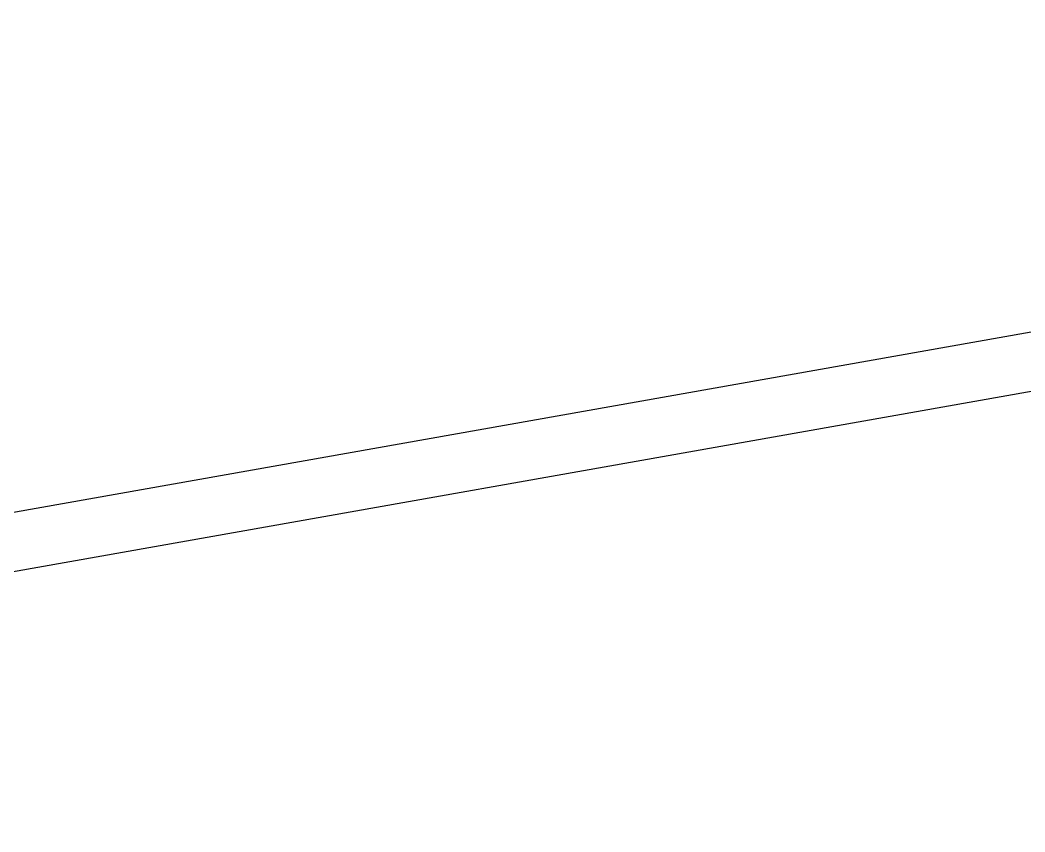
# Model space of a CAD drawing. Header units: millimetres. Extents: x -65527 to 8894748, y -37603 to 223697.
# Drawn here: x -31385.93 to -31362.73, y 101049.57 to 101068.31 of the extents above; entities that cross this region are included whole.
import ezdxf

# ---------------------------------------------------------------- set-up
doc = ezdxf.new("R2010")
doc.units = ezdxf.units.MM
doc.header["$LTSCALE"] = 10
doc.layers.add('Архитектура', color=251, linetype='Continuous')

msp = doc.modelspace()

# ---------------------------------------------------------------- linework, layer by layer
at = {"layer": 'Архитектура', "lineweight": 25, "transparency": 33554684}
for points in [[(-31412.89, 101050.827), (-31352.765, 101061.484), (-31351.601, 101063.3), (-31353.963, 101076.625)], [(-31412.89, 101050.827), (-31352.765, 101061.484), (-31351.601, 101063.3), (-31353.963, 101076.625)], [(-31412.89, 101050.827), (-31352.765, 101061.484), (-31351.601, 101063.3), (-31353.963, 101076.625)], [(-31412.89, 101050.827), (-31352.765, 101061.484), (-31351.601, 101063.3), (-31353.963, 101076.625)], [(-31412.89, 101050.827), (-31352.765, 101061.484), (-31351.601, 101063.3), (-31353.963, 101076.625)], [(-31412.89, 101050.827), (-31352.765, 101061.484), (-31351.601, 101063.3), (-31353.963, 101076.625)], [(-31412.89, 101050.827), (-31352.765, 101061.484), (-31351.601, 101063.3), (-31353.963, 101076.625)], [(-31412.89, 101050.827), (-31352.765, 101061.484), (-31351.601, 101063.3), (-31353.963, 101076.625)], [(-31412.89, 101050.827), (-31352.765, 101061.484), (-31351.601, 101063.3), (-31353.963, 101076.625)], [(-31412.89, 101050.827), (-31352.765, 101061.484), (-31351.601, 101063.3), (-31353.963, 101076.625)], [(-31412.89, 101050.827), (-31352.765, 101061.484), (-31351.601, 101063.3), (-31353.963, 101076.625)], [(-31412.89, 101050.827), (-31352.765, 101061.484), (-31351.601, 101063.3), (-31353.963, 101076.625)], [(-31412.89, 101050.827), (-31352.765, 101061.484), (-31351.601, 101063.3), (-31353.963, 101076.625)], [(-31412.89, 101050.827), (-31352.765, 101061.484), (-31351.601, 101063.3), (-31353.963, 101076.625)], [(-31412.89, 101050.827), (-31352.765, 101061.484), (-31351.601, 101063.3), (-31353.963, 101076.625)], [(-31412.89, 101050.827), (-31352.765, 101061.484), (-31351.601, 101063.3), (-31353.963, 101076.625)], [(-31412.89, 101050.827), (-31352.765, 101061.484), (-31351.601, 101063.3), (-31353.963, 101076.625)], [(-31412.89, 101050.827), (-31352.765, 101061.484), (-31351.601, 101063.3), (-31353.963, 101076.625)], [(-31412.89, 101050.827), (-31352.765, 101061.484), (-31351.601, 101063.3), (-31353.963, 101076.625)], [(-31412.89, 101050.827), (-31352.765, 101061.484), (-31351.601, 101063.3), (-31353.963, 101076.625)], [(-31412.89, 101050.827), (-31352.765, 101061.484), (-31351.601, 101063.3), (-31353.963, 101076.625)], [(-31412.89, 101050.827), (-31352.765, 101061.484), (-31351.601, 101063.3), (-31353.963, 101076.625)], [(-31412.89, 101050.827), (-31352.765, 101061.484), (-31351.601, 101063.3), (-31353.963, 101076.625)], [(-31412.89, 101050.827), (-31352.765, 101061.484), (-31351.601, 101063.3), (-31353.963, 101076.625)], [(-31412.89, 101050.827), (-31352.765, 101061.484), (-31351.601, 101063.3), (-31353.963, 101076.625)], [(-31412.89, 101050.827), (-31352.765, 101061.484), (-31351.601, 101063.3), (-31353.963, 101076.625)], [(-31412.89, 101050.827), (-31352.765, 101061.484), (-31351.601, 101063.3), (-31353.963, 101076.625)], [(-31412.89, 101050.827), (-31352.765, 101061.484), (-31351.601, 101063.3), (-31353.963, 101076.625)], [(-31412.89, 101050.827), (-31352.765, 101061.484), (-31351.601, 101063.3), (-31353.963, 101076.625)], [(-31412.89, 101050.827), (-31352.765, 101061.484), (-31351.601, 101063.3), (-31353.963, 101076.625)], [(-31412.89, 101050.827), (-31352.765, 101061.484), (-31351.601, 101063.3), (-31353.963, 101076.625)], [(-31412.89, 101050.827), (-31352.765, 101061.484), (-31351.601, 101063.3), (-31353.963, 101076.625)], [(-31412.89, 101050.827), (-31352.765, 101061.484), (-31351.601, 101063.3), (-31353.963, 101076.625)], [(-31412.89, 101050.827), (-31352.765, 101061.484), (-31351.601, 101063.3), (-31353.963, 101076.625)], [(-31412.89, 101050.827), (-31352.765, 101061.484), (-31351.601, 101063.3), (-31353.963, 101076.625)], [(-31412.89, 101050.827), (-31352.765, 101061.484), (-31351.601, 101063.3), (-31353.963, 101076.625)], [(-31412.89, 101050.827), (-31352.765, 101061.484), (-31351.601, 101063.3), (-31353.963, 101076.625)], [(-31412.89, 101050.827), (-31352.765, 101061.484), (-31351.601, 101063.3), (-31353.963, 101076.625)], [(-31412.89, 101050.827), (-31352.765, 101061.484), (-31351.601, 101063.3), (-31353.963, 101076.625)], [(-31412.89, 101050.827), (-31352.765, 101061.484), (-31351.601, 101063.3), (-31353.963, 101076.625)], [(-31412.89, 101050.827), (-31352.765, 101061.484), (-31351.601, 101063.3), (-31353.963, 101076.625)], [(-31412.89, 101050.827), (-31352.765, 101061.484), (-31351.601, 101063.3), (-31353.963, 101076.625)], [(-31412.89, 101050.827), (-31352.765, 101061.484), (-31351.601, 101063.3), (-31353.963, 101076.625)], [(-31412.89, 101050.827), (-31352.765, 101061.484), (-31351.601, 101063.3), (-31353.963, 101076.625)], [(-31412.89, 101050.827), (-31352.765, 101061.484), (-31351.601, 101063.3), (-31353.963, 101076.625)], [(-31412.89, 101050.827), (-31352.765, 101061.484), (-31351.601, 101063.3), (-31353.963, 101076.625)], [(-31412.89, 101050.827), (-31352.765, 101061.484), (-31351.601, 101063.3), (-31353.963, 101076.625)], [(-31412.89, 101050.827), (-31352.765, 101061.484), (-31351.601, 101063.3), (-31353.963, 101076.625)], [(-31412.89, 101050.827), (-31352.765, 101061.484), (-31351.601, 101063.3), (-31353.963, 101076.625)], [(-31412.89, 101050.827), (-31352.765, 101061.484), (-31351.601, 101063.3), (-31353.963, 101076.625)], [(-31412.89, 101050.827), (-31352.765, 101061.484), (-31351.601, 101063.3), (-31353.963, 101076.625)], [(-31412.89, 101050.827), (-31352.765, 101061.484), (-31351.601, 101063.3), (-31353.963, 101076.625)], [(-31412.89, 101050.827), (-31352.765, 101061.484), (-31351.601, 101063.3), (-31353.963, 101076.625)], [(-31412.89, 101050.827), (-31352.765, 101061.484), (-31351.601, 101063.3), (-31353.963, 101076.625)], [(-31412.89, 101050.827), (-31352.765, 101061.484), (-31351.601, 101063.3), (-31353.963, 101076.625)], [(-31412.89, 101050.827), (-31352.765, 101061.484), (-31351.601, 101063.3), (-31353.963, 101076.625)], [(-31412.89, 101050.827), (-31352.765, 101061.484), (-31351.601, 101063.3), (-31353.963, 101076.625)], [(-31412.89, 101050.827), (-31352.765, 101061.484), (-31351.601, 101063.3), (-31353.963, 101076.625)], [(-31412.89, 101050.827), (-31352.765, 101061.484), (-31351.601, 101063.3), (-31353.963, 101076.625)], [(-31412.89, 101050.827), (-31352.765, 101061.484), (-31351.601, 101063.3), (-31353.963, 101076.625)], [(-31412.89, 101050.827), (-31352.765, 101061.484), (-31351.601, 101063.3), (-31353.963, 101076.625)], [(-31412.89, 101050.827), (-31352.765, 101061.484), (-31351.601, 101063.3), (-31353.963, 101076.625)], [(-31412.89, 101050.827), (-31352.765, 101061.484), (-31351.601, 101063.3), (-31353.963, 101076.625)], [(-31412.89, 101050.827), (-31352.765, 101061.484), (-31351.601, 101063.3), (-31353.963, 101076.625)], [(-31412.89, 101050.827), (-31352.765, 101061.484), (-31351.601, 101063.3), (-31353.963, 101076.625)], [(-31412.89, 101050.827), (-31352.765, 101061.484), (-31351.601, 101063.3), (-31353.963, 101076.625)], [(-31412.89, 101050.827), (-31352.765, 101061.484), (-31351.601, 101063.3), (-31353.963, 101076.625)], [(-31412.89, 101050.827), (-31352.765, 101061.484), (-31351.601, 101063.3), (-31353.963, 101076.625)], [(-31412.89, 101050.827), (-31352.765, 101061.484), (-31351.601, 101063.3), (-31353.963, 101076.625)], [(-31412.89, 101050.827), (-31352.765, 101061.484), (-31351.601, 101063.3), (-31353.963, 101076.625)], [(-31412.89, 101050.827), (-31352.765, 101061.484), (-31351.601, 101063.3), (-31353.963, 101076.625)], [(-31412.89, 101050.827), (-31352.765, 101061.484), (-31351.601, 101063.3), (-31353.963, 101076.625)], [(-31412.89, 101050.827), (-31352.765, 101061.484), (-31351.601, 101063.3), (-31353.963, 101076.625)], [(-31412.89, 101050.827), (-31352.765, 101061.484), (-31351.601, 101063.3), (-31353.963, 101076.625)], [(-31412.89, 101050.827), (-31352.765, 101061.484), (-31351.601, 101063.3), (-31353.963, 101076.625)], [(-31412.89, 101050.827), (-31352.765, 101061.484), (-31351.601, 101063.3), (-31353.963, 101076.625)], [(-31412.89, 101050.827), (-31352.765, 101061.484), (-31351.601, 101063.3), (-31353.963, 101076.625)], [(-31412.89, 101050.827), (-31352.765, 101061.484), (-31351.601, 101063.3), (-31353.963, 101076.625)], [(-31412.89, 101050.827), (-31352.765, 101061.484), (-31351.601, 101063.3), (-31353.963, 101076.625)], [(-31412.89, 101050.827), (-31352.765, 101061.484), (-31351.601, 101063.3), (-31353.963, 101076.625)], [(-31412.89, 101050.827), (-31352.765, 101061.484), (-31351.601, 101063.3), (-31353.963, 101076.625)], [(-31412.89, 101050.827), (-31352.765, 101061.484), (-31351.601, 101063.3), (-31353.963, 101076.625)], [(-31412.89, 101050.827), (-31352.765, 101061.484), (-31351.601, 101063.3), (-31353.963, 101076.625)], [(-31412.89, 101050.827), (-31352.765, 101061.484), (-31351.601, 101063.3), (-31353.963, 101076.625)], [(-31412.89, 101050.827), (-31352.765, 101061.484), (-31351.601, 101063.3), (-31353.963, 101076.625)], [(-31412.89, 101050.827), (-31352.765, 101061.484), (-31351.601, 101063.3), (-31353.963, 101076.625)], [(-31412.89, 101050.827), (-31352.765, 101061.484), (-31351.601, 101063.3), (-31353.963, 101076.625)], [(-31412.89, 101050.827), (-31352.765, 101061.484), (-31351.601, 101063.3), (-31353.963, 101076.625)], [(-31412.89, 101050.827), (-31352.765, 101061.484), (-31351.601, 101063.3), (-31353.963, 101076.625)], [(-31412.89, 101050.827), (-31352.765, 101061.484), (-31351.601, 101063.3), (-31353.963, 101076.625)], [(-31412.89, 101050.827), (-31352.765, 101061.484), (-31351.601, 101063.3), (-31353.963, 101076.625)], [(-31412.89, 101050.827), (-31352.765, 101061.484), (-31351.601, 101063.3), (-31353.963, 101076.625)], [(-31412.89, 101050.827), (-31352.765, 101061.484), (-31351.601, 101063.3), (-31353.963, 101076.625)], [(-31412.89, 101050.827), (-31352.765, 101061.484), (-31351.601, 101063.3), (-31353.963, 101076.625)], [(-31412.89, 101050.827), (-31352.765, 101061.484), (-31351.601, 101063.3), (-31353.963, 101076.625)], [(-31412.89, 101050.827), (-31352.765, 101061.484), (-31351.601, 101063.3), (-31353.963, 101076.625)], [(-31412.89, 101050.827), (-31352.765, 101061.484), (-31351.601, 101063.3), (-31353.963, 101076.625)], [(-31412.89, 101050.827), (-31352.765, 101061.484), (-31351.601, 101063.3), (-31353.963, 101076.625)], [(-31412.89, 101050.827), (-31352.765, 101061.484), (-31351.601, 101063.3), (-31353.963, 101076.625)], [(-31412.89, 101050.827), (-31352.765, 101061.484), (-31351.601, 101063.3), (-31353.963, 101076.625)], [(-31412.89, 101050.827), (-31352.765, 101061.484), (-31351.601, 101063.3), (-31353.963, 101076.625)], [(-31412.89, 101050.827), (-31352.765, 101061.484), (-31351.601, 101063.3), (-31353.963, 101076.625)], [(-31412.89, 101050.827), (-31352.765, 101061.484), (-31351.601, 101063.3), (-31353.963, 101076.625)], [(-31412.89, 101050.827), (-31352.765, 101061.484), (-31351.601, 101063.3), (-31353.963, 101076.625)], [(-31412.89, 101050.827), (-31352.765, 101061.484), (-31351.601, 101063.3), (-31353.963, 101076.625)], [(-31412.89, 101050.827), (-31352.765, 101061.484), (-31351.601, 101063.3), (-31353.963, 101076.625)], [(-31412.89, 101050.827), (-31352.765, 101061.484), (-31351.601, 101063.3), (-31353.963, 101076.625)], [(-31412.89, 101050.827), (-31352.765, 101061.484), (-31351.601, 101063.3), (-31353.963, 101076.625)], [(-31412.89, 101050.827), (-31352.765, 101061.484), (-31351.601, 101063.3), (-31353.963, 101076.625)], [(-31412.89, 101050.827), (-31352.765, 101061.484), (-31351.601, 101063.3), (-31353.963, 101076.625)], [(-31412.89, 101050.827), (-31352.765, 101061.484), (-31351.601, 101063.3), (-31353.963, 101076.625)], [(-31412.89, 101050.827), (-31352.765, 101061.484), (-31351.601, 101063.3), (-31353.963, 101076.625)], [(-31412.89, 101050.827), (-31352.765, 101061.484), (-31351.601, 101063.3), (-31353.963, 101076.625)], [(-31412.89, 101050.827), (-31352.765, 101061.484), (-31351.601, 101063.3), (-31353.963, 101076.625)], [(-31412.89, 101050.827), (-31352.765, 101061.484), (-31351.601, 101063.3), (-31353.963, 101076.625)], [(-31412.89, 101050.827), (-31352.765, 101061.484), (-31351.601, 101063.3), (-31353.963, 101076.625)], [(-31412.89, 101050.827), (-31352.765, 101061.484), (-31351.601, 101063.3), (-31353.963, 101076.625)], [(-31412.89, 101050.827), (-31352.765, 101061.484), (-31351.601, 101063.3), (-31353.963, 101076.625)], [(-31412.89, 101050.827), (-31352.765, 101061.484), (-31351.601, 101063.3), (-31353.963, 101076.625)], [(-31412.89, 101050.827), (-31352.765, 101061.484), (-31351.601, 101063.3), (-31353.963, 101076.625)], [(-31412.89, 101050.827), (-31352.765, 101061.484), (-31351.601, 101063.3), (-31353.963, 101076.625)], [(-31412.89, 101050.827), (-31352.765, 101061.484), (-31351.601, 101063.3), (-31353.963, 101076.625)], [(-31412.89, 101050.827), (-31352.765, 101061.484), (-31351.601, 101063.3), (-31353.963, 101076.625)], [(-31412.89, 101050.827), (-31352.765, 101061.484), (-31351.601, 101063.3), (-31353.963, 101076.625)], [(-31412.89, 101050.827), (-31352.765, 101061.484), (-31351.601, 101063.3), (-31353.963, 101076.625)], [(-31412.89, 101050.827), (-31352.765, 101061.484), (-31351.601, 101063.3), (-31353.963, 101076.625)], [(-31412.89, 101050.827), (-31352.765, 101061.484), (-31351.601, 101063.3), (-31353.963, 101076.625)], [(-31412.89, 101050.827), (-31352.765, 101061.484), (-31351.601, 101063.3), (-31353.963, 101076.625)], [(-31412.89, 101050.827), (-31352.765, 101061.484), (-31351.601, 101063.3), (-31353.963, 101076.625)], [(-31412.89, 101050.827), (-31352.765, 101061.484), (-31351.601, 101063.3), (-31353.963, 101076.625)], [(-31412.89, 101050.827), (-31352.765, 101061.484), (-31351.601, 101063.3), (-31353.963, 101076.625)], [(-31412.89, 101050.827), (-31352.765, 101061.484), (-31351.601, 101063.3), (-31353.963, 101076.625)], [(-31412.89, 101050.827), (-31352.765, 101061.484), (-31351.601, 101063.3), (-31353.963, 101076.625)], [(-31412.89, 101050.827), (-31352.765, 101061.484), (-31351.601, 101063.3), (-31353.963, 101076.625)], [(-31412.89, 101050.827), (-31352.765, 101061.484), (-31351.601, 101063.3), (-31353.963, 101076.625)], [(-31412.89, 101050.827), (-31352.765, 101061.484), (-31351.601, 101063.3), (-31353.963, 101076.625)], [(-31412.89, 101050.827), (-31352.765, 101061.484), (-31351.601, 101063.3), (-31353.963, 101076.625)], [(-31412.89, 101050.827), (-31352.765, 101061.484), (-31351.601, 101063.3), (-31353.963, 101076.625)], [(-31412.89, 101050.827), (-31352.765, 101061.484), (-31351.601, 101063.3), (-31353.963, 101076.625)], [(-31412.89, 101050.827), (-31352.765, 101061.484), (-31351.601, 101063.3), (-31353.963, 101076.625)], [(-31412.89, 101050.827), (-31352.765, 101061.484), (-31351.601, 101063.3), (-31353.963, 101076.625)], [(-31412.89, 101050.827), (-31352.765, 101061.484), (-31351.601, 101063.3), (-31353.963, 101076.625)], [(-31412.89, 101050.827), (-31352.765, 101061.484), (-31351.601, 101063.3), (-31353.963, 101076.625)], [(-31412.89, 101050.827), (-31352.765, 101061.484), (-31351.601, 101063.3), (-31353.963, 101076.625)], [(-31412.89, 101050.827), (-31352.765, 101061.484), (-31351.601, 101063.3), (-31353.963, 101076.625)], [(-31354.291, 101071.49), (-31353.334, 101066.088), (-31353.651, 101065.784), (-31356.052, 101065.359), (-31356.229, 101064.956), (-31356.101, 101064.236), (-31355.818, 101064.038), (-31353.417, 101064.464), (-31352.993, 101064.167), (-31352.802, 101063.087), (-31353.12, 101062.783), (-31413.004, 101052.169)], [(-31354.291, 101071.49), (-31353.334, 101066.088), (-31353.651, 101065.784), (-31356.052, 101065.359), (-31356.229, 101064.956), (-31356.101, 101064.236), (-31355.818, 101064.038), (-31353.417, 101064.464), (-31352.993, 101064.167), (-31352.802, 101063.087), (-31353.12, 101062.783), (-31413.004, 101052.169)], [(-31354.291, 101071.49), (-31353.334, 101066.088), (-31353.651, 101065.784), (-31356.052, 101065.359), (-31356.229, 101064.956), (-31356.101, 101064.236), (-31355.818, 101064.038), (-31353.417, 101064.464), (-31352.993, 101064.167), (-31352.802, 101063.087), (-31353.12, 101062.783), (-31413.004, 101052.169)], [(-31354.291, 101071.49), (-31353.334, 101066.088), (-31353.651, 101065.784), (-31356.052, 101065.359), (-31356.229, 101064.956), (-31356.101, 101064.236), (-31355.818, 101064.038), (-31353.417, 101064.464), (-31352.993, 101064.167), (-31352.802, 101063.087), (-31353.12, 101062.783), (-31413.004, 101052.169)], [(-31354.291, 101071.49), (-31353.334, 101066.088), (-31353.651, 101065.784), (-31356.052, 101065.359), (-31356.229, 101064.956), (-31356.101, 101064.236), (-31355.818, 101064.038), (-31353.417, 101064.464), (-31352.993, 101064.167), (-31352.802, 101063.087), (-31353.12, 101062.783), (-31413.004, 101052.169)], [(-31354.291, 101071.49), (-31353.334, 101066.088), (-31353.651, 101065.784), (-31356.052, 101065.359), (-31356.229, 101064.956), (-31356.101, 101064.236), (-31355.818, 101064.038), (-31353.417, 101064.464), (-31352.993, 101064.167), (-31352.802, 101063.087), (-31353.12, 101062.783), (-31413.004, 101052.169)], [(-31354.291, 101071.49), (-31353.334, 101066.088), (-31353.651, 101065.784), (-31356.052, 101065.359), (-31356.229, 101064.956), (-31356.101, 101064.236), (-31355.818, 101064.038), (-31353.417, 101064.464), (-31352.993, 101064.167), (-31352.802, 101063.087), (-31353.12, 101062.783), (-31413.004, 101052.169)], [(-31354.291, 101071.49), (-31353.334, 101066.088), (-31353.651, 101065.784), (-31356.052, 101065.359), (-31356.229, 101064.956), (-31356.101, 101064.236), (-31355.818, 101064.038), (-31353.417, 101064.464), (-31352.993, 101064.167), (-31352.802, 101063.087), (-31353.12, 101062.783), (-31413.004, 101052.169)], [(-31354.291, 101071.49), (-31353.334, 101066.088), (-31353.651, 101065.784), (-31356.052, 101065.359), (-31356.229, 101064.956), (-31356.101, 101064.236), (-31355.818, 101064.038), (-31353.417, 101064.464), (-31352.993, 101064.167), (-31352.802, 101063.087), (-31353.12, 101062.783), (-31413.004, 101052.169)], [(-31354.291, 101071.49), (-31353.334, 101066.088), (-31353.651, 101065.784), (-31356.052, 101065.359), (-31356.229, 101064.956), (-31356.101, 101064.236), (-31355.818, 101064.038), (-31353.417, 101064.464), (-31352.993, 101064.167), (-31352.802, 101063.087), (-31353.12, 101062.783), (-31413.004, 101052.169)], [(-31354.291, 101071.49), (-31353.334, 101066.088), (-31353.651, 101065.784), (-31356.052, 101065.359), (-31356.229, 101064.956), (-31356.101, 101064.236), (-31355.818, 101064.038), (-31353.417, 101064.464), (-31352.993, 101064.167), (-31352.802, 101063.087), (-31353.12, 101062.783), (-31413.004, 101052.169)], [(-31354.291, 101071.49), (-31353.334, 101066.088), (-31353.651, 101065.784), (-31356.052, 101065.359), (-31356.229, 101064.956), (-31356.101, 101064.236), (-31355.818, 101064.038), (-31353.417, 101064.464), (-31352.993, 101064.167), (-31352.802, 101063.087), (-31353.12, 101062.783), (-31413.004, 101052.169)], [(-31354.291, 101071.49), (-31353.334, 101066.088), (-31353.651, 101065.784), (-31356.052, 101065.359), (-31356.229, 101064.956), (-31356.101, 101064.236), (-31355.818, 101064.038), (-31353.417, 101064.464), (-31352.993, 101064.167), (-31352.802, 101063.087), (-31353.12, 101062.783), (-31413.004, 101052.169)], [(-31354.291, 101071.49), (-31353.334, 101066.088), (-31353.651, 101065.784), (-31356.052, 101065.359), (-31356.229, 101064.956), (-31356.101, 101064.236), (-31355.818, 101064.038), (-31353.417, 101064.464), (-31352.993, 101064.167), (-31352.802, 101063.087), (-31353.12, 101062.783), (-31413.004, 101052.169)], [(-31354.291, 101071.49), (-31353.334, 101066.088), (-31353.651, 101065.784), (-31356.052, 101065.359), (-31356.229, 101064.956), (-31356.101, 101064.236), (-31355.818, 101064.038), (-31353.417, 101064.464), (-31352.993, 101064.167), (-31352.802, 101063.087), (-31353.12, 101062.783), (-31413.004, 101052.169)], [(-31354.291, 101071.49), (-31353.334, 101066.088), (-31353.651, 101065.784), (-31356.052, 101065.359), (-31356.229, 101064.956), (-31356.101, 101064.236), (-31355.818, 101064.038), (-31353.417, 101064.464), (-31352.993, 101064.167), (-31352.802, 101063.087), (-31353.12, 101062.783), (-31413.004, 101052.169)], [(-31354.291, 101071.49), (-31353.334, 101066.088), (-31353.651, 101065.784), (-31356.052, 101065.359), (-31356.229, 101064.956), (-31356.101, 101064.236), (-31355.818, 101064.038), (-31353.417, 101064.464), (-31352.993, 101064.167), (-31352.802, 101063.087), (-31353.12, 101062.783), (-31413.004, 101052.169)], [(-31354.291, 101071.49), (-31353.334, 101066.088), (-31353.651, 101065.784), (-31356.052, 101065.359), (-31356.229, 101064.956), (-31356.101, 101064.236), (-31355.818, 101064.038), (-31353.417, 101064.464), (-31352.993, 101064.167), (-31352.802, 101063.087), (-31353.12, 101062.783), (-31413.004, 101052.169)], [(-31354.291, 101071.49), (-31353.334, 101066.088), (-31353.651, 101065.784), (-31356.052, 101065.359), (-31356.229, 101064.956), (-31356.101, 101064.236), (-31355.818, 101064.038), (-31353.417, 101064.464), (-31352.993, 101064.167), (-31352.802, 101063.087), (-31353.12, 101062.783), (-31413.004, 101052.169)], [(-31354.291, 101071.49), (-31353.334, 101066.088), (-31353.651, 101065.784), (-31356.052, 101065.359), (-31356.229, 101064.956), (-31356.101, 101064.236), (-31355.818, 101064.038), (-31353.417, 101064.464), (-31352.993, 101064.167), (-31352.802, 101063.087), (-31353.12, 101062.783), (-31413.004, 101052.169)], [(-31354.291, 101071.49), (-31353.334, 101066.088), (-31353.651, 101065.784), (-31356.052, 101065.359), (-31356.229, 101064.956), (-31356.101, 101064.236), (-31355.818, 101064.038), (-31353.417, 101064.464), (-31352.993, 101064.167), (-31352.802, 101063.087), (-31353.12, 101062.783), (-31413.004, 101052.169)], [(-31354.291, 101071.49), (-31353.334, 101066.088), (-31353.651, 101065.784), (-31356.052, 101065.359), (-31356.229, 101064.956), (-31356.101, 101064.236), (-31355.818, 101064.038), (-31353.417, 101064.464), (-31352.993, 101064.167), (-31352.802, 101063.087), (-31353.12, 101062.783), (-31413.004, 101052.169)], [(-31354.291, 101071.49), (-31353.334, 101066.088), (-31353.651, 101065.784), (-31356.052, 101065.359), (-31356.229, 101064.956), (-31356.101, 101064.236), (-31355.818, 101064.038), (-31353.417, 101064.464), (-31352.993, 101064.167), (-31352.802, 101063.087), (-31353.12, 101062.783), (-31413.004, 101052.169)], [(-31354.291, 101071.49), (-31353.334, 101066.088), (-31353.651, 101065.784), (-31356.052, 101065.359), (-31356.229, 101064.956), (-31356.101, 101064.236), (-31355.818, 101064.038), (-31353.417, 101064.464), (-31352.993, 101064.167), (-31352.802, 101063.087), (-31353.12, 101062.783), (-31413.004, 101052.169)], [(-31354.291, 101071.49), (-31353.334, 101066.088), (-31353.651, 101065.784), (-31356.052, 101065.359), (-31356.229, 101064.956), (-31356.101, 101064.236), (-31355.818, 101064.038), (-31353.417, 101064.464), (-31352.993, 101064.167), (-31352.802, 101063.087), (-31353.12, 101062.783), (-31413.004, 101052.169)], [(-31354.291, 101071.49), (-31353.334, 101066.088), (-31353.651, 101065.784), (-31356.052, 101065.359), (-31356.229, 101064.956), (-31356.101, 101064.236), (-31355.818, 101064.038), (-31353.417, 101064.464), (-31352.993, 101064.167), (-31352.802, 101063.087), (-31353.12, 101062.783), (-31413.004, 101052.169)], [(-31354.291, 101071.49), (-31353.334, 101066.088), (-31353.651, 101065.784), (-31356.052, 101065.359), (-31356.229, 101064.956), (-31356.101, 101064.236), (-31355.818, 101064.038), (-31353.417, 101064.464), (-31352.993, 101064.167), (-31352.802, 101063.087), (-31353.12, 101062.783), (-31413.004, 101052.169)], [(-31354.291, 101071.49), (-31353.334, 101066.088), (-31353.651, 101065.784), (-31356.052, 101065.359), (-31356.229, 101064.956), (-31356.101, 101064.236), (-31355.818, 101064.038), (-31353.417, 101064.464), (-31352.993, 101064.167), (-31352.802, 101063.087), (-31353.12, 101062.783), (-31413.004, 101052.169)], [(-31354.291, 101071.49), (-31353.334, 101066.088), (-31353.651, 101065.784), (-31356.052, 101065.359), (-31356.229, 101064.956), (-31356.101, 101064.236), (-31355.818, 101064.038), (-31353.417, 101064.464), (-31352.993, 101064.167), (-31352.802, 101063.087), (-31353.12, 101062.783), (-31413.004, 101052.169)], [(-31354.291, 101071.49), (-31353.334, 101066.088), (-31353.651, 101065.784), (-31356.052, 101065.359), (-31356.229, 101064.956), (-31356.101, 101064.236), (-31355.818, 101064.038), (-31353.417, 101064.464), (-31352.993, 101064.167), (-31352.802, 101063.087), (-31353.12, 101062.783), (-31413.004, 101052.169)], [(-31354.291, 101071.49), (-31353.334, 101066.088), (-31353.651, 101065.784), (-31356.052, 101065.359), (-31356.229, 101064.956), (-31356.101, 101064.236), (-31355.818, 101064.038), (-31353.417, 101064.464), (-31352.993, 101064.167), (-31352.802, 101063.087), (-31353.12, 101062.783), (-31413.004, 101052.169)], [(-31354.291, 101071.49), (-31353.334, 101066.088), (-31353.651, 101065.784), (-31356.052, 101065.359), (-31356.229, 101064.956), (-31356.101, 101064.236), (-31355.818, 101064.038), (-31353.417, 101064.464), (-31352.993, 101064.167), (-31352.802, 101063.087), (-31353.12, 101062.783), (-31413.004, 101052.169)], [(-31354.291, 101071.49), (-31353.334, 101066.088), (-31353.651, 101065.784), (-31356.052, 101065.359), (-31356.229, 101064.956), (-31356.101, 101064.236), (-31355.818, 101064.038), (-31353.417, 101064.464), (-31352.993, 101064.167), (-31352.802, 101063.087), (-31353.12, 101062.783), (-31413.004, 101052.169)], [(-31354.291, 101071.49), (-31353.334, 101066.088), (-31353.651, 101065.784), (-31356.052, 101065.359), (-31356.229, 101064.956), (-31356.101, 101064.236), (-31355.818, 101064.038), (-31353.417, 101064.464), (-31352.993, 101064.167), (-31352.802, 101063.087), (-31353.12, 101062.783), (-31413.004, 101052.169)], [(-31354.291, 101071.49), (-31353.334, 101066.088), (-31353.651, 101065.784), (-31356.052, 101065.359), (-31356.229, 101064.956), (-31356.101, 101064.236), (-31355.818, 101064.038), (-31353.417, 101064.464), (-31352.993, 101064.167), (-31352.802, 101063.087), (-31353.12, 101062.783), (-31413.004, 101052.169)], [(-31354.291, 101071.49), (-31353.334, 101066.088), (-31353.651, 101065.784), (-31356.052, 101065.359), (-31356.229, 101064.956), (-31356.101, 101064.236), (-31355.818, 101064.038), (-31353.417, 101064.464), (-31352.993, 101064.167), (-31352.802, 101063.087), (-31353.12, 101062.783), (-31413.004, 101052.169)], [(-31354.291, 101071.49), (-31353.334, 101066.088), (-31353.651, 101065.784), (-31356.052, 101065.359), (-31356.229, 101064.956), (-31356.101, 101064.236), (-31355.818, 101064.038), (-31353.417, 101064.464), (-31352.993, 101064.167), (-31352.802, 101063.087), (-31353.12, 101062.783), (-31413.004, 101052.169)], [(-31354.291, 101071.49), (-31353.334, 101066.088), (-31353.651, 101065.784), (-31356.052, 101065.359), (-31356.229, 101064.956), (-31356.101, 101064.236), (-31355.818, 101064.038), (-31353.417, 101064.464), (-31352.993, 101064.167), (-31352.802, 101063.087), (-31353.12, 101062.783), (-31413.004, 101052.169)], [(-31354.291, 101071.49), (-31353.334, 101066.088), (-31353.651, 101065.784), (-31356.052, 101065.359), (-31356.229, 101064.956), (-31356.101, 101064.236), (-31355.818, 101064.038), (-31353.417, 101064.464), (-31352.993, 101064.167), (-31352.802, 101063.087), (-31353.12, 101062.783), (-31413.004, 101052.169)], [(-31354.291, 101071.49), (-31353.334, 101066.088), (-31353.651, 101065.784), (-31356.052, 101065.359), (-31356.229, 101064.956), (-31356.101, 101064.236), (-31355.818, 101064.038), (-31353.417, 101064.464), (-31352.993, 101064.167), (-31352.802, 101063.087), (-31353.12, 101062.783), (-31413.004, 101052.169)], [(-31354.291, 101071.49), (-31353.334, 101066.088), (-31353.651, 101065.784), (-31356.052, 101065.359), (-31356.229, 101064.956), (-31356.101, 101064.236), (-31355.818, 101064.038), (-31353.417, 101064.464), (-31352.993, 101064.167), (-31352.802, 101063.087), (-31353.12, 101062.783), (-31413.004, 101052.169)], [(-31354.291, 101071.49), (-31353.334, 101066.088), (-31353.651, 101065.784), (-31356.052, 101065.359), (-31356.229, 101064.956), (-31356.101, 101064.236), (-31355.818, 101064.038), (-31353.417, 101064.464), (-31352.993, 101064.167), (-31352.802, 101063.087), (-31353.12, 101062.783), (-31413.004, 101052.169)], [(-31354.291, 101071.49), (-31353.334, 101066.088), (-31353.651, 101065.784), (-31356.052, 101065.359), (-31356.229, 101064.956), (-31356.101, 101064.236), (-31355.818, 101064.038), (-31353.417, 101064.464), (-31352.993, 101064.167), (-31352.802, 101063.087), (-31353.12, 101062.783), (-31413.004, 101052.169)], [(-31354.291, 101071.49), (-31353.334, 101066.088), (-31353.651, 101065.784), (-31356.052, 101065.359), (-31356.229, 101064.956), (-31356.101, 101064.236), (-31355.818, 101064.038), (-31353.417, 101064.464), (-31352.993, 101064.167), (-31352.802, 101063.087), (-31353.12, 101062.783), (-31413.004, 101052.169)], [(-31354.291, 101071.49), (-31353.334, 101066.088), (-31353.651, 101065.784), (-31356.052, 101065.359), (-31356.229, 101064.956), (-31356.101, 101064.236), (-31355.818, 101064.038), (-31353.417, 101064.464), (-31352.993, 101064.167), (-31352.802, 101063.087), (-31353.12, 101062.783), (-31413.004, 101052.169)], [(-31354.291, 101071.49), (-31353.334, 101066.088), (-31353.651, 101065.784), (-31356.052, 101065.359), (-31356.229, 101064.956), (-31356.101, 101064.236), (-31355.818, 101064.038), (-31353.417, 101064.464), (-31352.993, 101064.167), (-31352.802, 101063.087), (-31353.12, 101062.783), (-31413.004, 101052.169)], [(-31354.291, 101071.49), (-31353.334, 101066.088), (-31353.651, 101065.784), (-31356.052, 101065.359), (-31356.229, 101064.956), (-31356.101, 101064.236), (-31355.818, 101064.038), (-31353.417, 101064.464), (-31352.993, 101064.167), (-31352.802, 101063.087), (-31353.12, 101062.783), (-31413.004, 101052.169)], [(-31354.291, 101071.49), (-31353.334, 101066.088), (-31353.651, 101065.784), (-31356.052, 101065.359), (-31356.229, 101064.956), (-31356.101, 101064.236), (-31355.818, 101064.038), (-31353.417, 101064.464), (-31352.993, 101064.167), (-31352.802, 101063.087), (-31353.12, 101062.783), (-31413.004, 101052.169)], [(-31354.291, 101071.49), (-31353.334, 101066.088), (-31353.651, 101065.784), (-31356.052, 101065.359), (-31356.229, 101064.956), (-31356.101, 101064.236), (-31355.818, 101064.038), (-31353.417, 101064.464), (-31352.993, 101064.167), (-31352.802, 101063.087), (-31353.12, 101062.783), (-31413.004, 101052.169)], [(-31354.291, 101071.49), (-31353.334, 101066.088), (-31353.651, 101065.784), (-31356.052, 101065.359), (-31356.229, 101064.956), (-31356.101, 101064.236), (-31355.818, 101064.038), (-31353.417, 101064.464), (-31352.993, 101064.167), (-31352.802, 101063.087), (-31353.12, 101062.783), (-31413.004, 101052.169)], [(-31354.291, 101071.49), (-31353.334, 101066.088), (-31353.651, 101065.784), (-31356.052, 101065.359), (-31356.229, 101064.956), (-31356.101, 101064.236), (-31355.818, 101064.038), (-31353.417, 101064.464), (-31352.993, 101064.167), (-31352.802, 101063.087), (-31353.12, 101062.783), (-31413.004, 101052.169)], [(-31354.291, 101071.49), (-31353.334, 101066.088), (-31353.651, 101065.784), (-31356.052, 101065.359), (-31356.229, 101064.956), (-31356.101, 101064.236), (-31355.818, 101064.038), (-31353.417, 101064.464), (-31352.993, 101064.167), (-31352.802, 101063.087), (-31353.12, 101062.783), (-31413.004, 101052.169)], [(-31354.291, 101071.49), (-31353.334, 101066.088), (-31353.651, 101065.784), (-31356.052, 101065.359), (-31356.229, 101064.956), (-31356.101, 101064.236), (-31355.818, 101064.038), (-31353.417, 101064.464), (-31352.993, 101064.167), (-31352.802, 101063.087), (-31353.12, 101062.783), (-31413.004, 101052.169)], [(-31354.291, 101071.49), (-31353.334, 101066.088), (-31353.651, 101065.784), (-31356.052, 101065.359), (-31356.229, 101064.956), (-31356.101, 101064.236), (-31355.818, 101064.038), (-31353.417, 101064.464), (-31352.993, 101064.167), (-31352.802, 101063.087), (-31353.12, 101062.783), (-31413.004, 101052.169)], [(-31354.291, 101071.49), (-31353.334, 101066.088), (-31353.651, 101065.784), (-31356.052, 101065.359), (-31356.229, 101064.956), (-31356.101, 101064.236), (-31355.818, 101064.038), (-31353.417, 101064.464), (-31352.993, 101064.167), (-31352.802, 101063.087), (-31353.12, 101062.783), (-31413.004, 101052.169)], [(-31354.291, 101071.49), (-31353.334, 101066.088), (-31353.651, 101065.784), (-31356.052, 101065.359), (-31356.229, 101064.956), (-31356.101, 101064.236), (-31355.818, 101064.038), (-31353.417, 101064.464), (-31352.993, 101064.167), (-31352.802, 101063.087), (-31353.12, 101062.783), (-31413.004, 101052.169)], [(-31354.291, 101071.49), (-31353.334, 101066.088), (-31353.651, 101065.784), (-31356.052, 101065.359), (-31356.229, 101064.956), (-31356.101, 101064.236), (-31355.818, 101064.038), (-31353.417, 101064.464), (-31352.993, 101064.167), (-31352.802, 101063.087), (-31353.12, 101062.783), (-31413.004, 101052.169)], [(-31354.291, 101071.49), (-31353.334, 101066.088), (-31353.651, 101065.784), (-31356.052, 101065.359), (-31356.229, 101064.956), (-31356.101, 101064.236), (-31355.818, 101064.038), (-31353.417, 101064.464), (-31352.993, 101064.167), (-31352.802, 101063.087), (-31353.12, 101062.783), (-31413.004, 101052.169)], [(-31354.291, 101071.49), (-31353.334, 101066.088), (-31353.651, 101065.784), (-31356.052, 101065.359), (-31356.229, 101064.956), (-31356.101, 101064.236), (-31355.818, 101064.038), (-31353.417, 101064.464), (-31352.993, 101064.167), (-31352.802, 101063.087), (-31353.12, 101062.783), (-31413.004, 101052.169)], [(-31354.291, 101071.49), (-31353.334, 101066.088), (-31353.651, 101065.784), (-31356.052, 101065.359), (-31356.229, 101064.956), (-31356.101, 101064.236), (-31355.818, 101064.038), (-31353.417, 101064.464), (-31352.993, 101064.167), (-31352.802, 101063.087), (-31353.12, 101062.783), (-31413.004, 101052.169)], [(-31354.291, 101071.49), (-31353.334, 101066.088), (-31353.651, 101065.784), (-31356.052, 101065.359), (-31356.229, 101064.956), (-31356.101, 101064.236), (-31355.818, 101064.038), (-31353.417, 101064.464), (-31352.993, 101064.167), (-31352.802, 101063.087), (-31353.12, 101062.783), (-31413.004, 101052.169)], [(-31354.291, 101071.49), (-31353.334, 101066.088), (-31353.651, 101065.784), (-31356.052, 101065.359), (-31356.229, 101064.956), (-31356.101, 101064.236), (-31355.818, 101064.038), (-31353.417, 101064.464), (-31352.993, 101064.167), (-31352.802, 101063.087), (-31353.12, 101062.783), (-31413.004, 101052.169)], [(-31354.291, 101071.49), (-31353.334, 101066.088), (-31353.651, 101065.784), (-31356.052, 101065.359), (-31356.229, 101064.956), (-31356.101, 101064.236), (-31355.818, 101064.038), (-31353.417, 101064.464), (-31352.993, 101064.167), (-31352.802, 101063.087), (-31353.12, 101062.783), (-31413.004, 101052.169)], [(-31354.291, 101071.49), (-31353.334, 101066.088), (-31353.651, 101065.784), (-31356.052, 101065.359), (-31356.229, 101064.956), (-31356.101, 101064.236), (-31355.818, 101064.038), (-31353.417, 101064.464), (-31352.993, 101064.167), (-31352.802, 101063.087), (-31353.12, 101062.783), (-31413.004, 101052.169)], [(-31354.291, 101071.49), (-31353.334, 101066.088), (-31353.651, 101065.784), (-31356.052, 101065.359), (-31356.229, 101064.956), (-31356.101, 101064.236), (-31355.818, 101064.038), (-31353.417, 101064.464), (-31352.993, 101064.167), (-31352.802, 101063.087), (-31353.12, 101062.783), (-31413.004, 101052.169)], [(-31354.291, 101071.49), (-31353.334, 101066.088), (-31353.651, 101065.784), (-31356.052, 101065.359), (-31356.229, 101064.956), (-31356.101, 101064.236), (-31355.818, 101064.038), (-31353.417, 101064.464), (-31352.993, 101064.167), (-31352.802, 101063.087), (-31353.12, 101062.783), (-31413.004, 101052.169)], [(-31354.291, 101071.49), (-31353.334, 101066.088), (-31353.651, 101065.784), (-31356.052, 101065.359), (-31356.229, 101064.956), (-31356.101, 101064.236), (-31355.818, 101064.038), (-31353.417, 101064.464), (-31352.993, 101064.167), (-31352.802, 101063.087), (-31353.12, 101062.783), (-31413.004, 101052.169)], [(-31354.291, 101071.49), (-31353.334, 101066.088), (-31353.651, 101065.784), (-31356.052, 101065.359), (-31356.229, 101064.956), (-31356.101, 101064.236), (-31355.818, 101064.038), (-31353.417, 101064.464), (-31352.993, 101064.167), (-31352.802, 101063.087), (-31353.12, 101062.783), (-31413.004, 101052.169)], [(-31354.291, 101071.49), (-31353.334, 101066.088), (-31353.651, 101065.784), (-31356.052, 101065.359), (-31356.229, 101064.956), (-31356.101, 101064.236), (-31355.818, 101064.038), (-31353.417, 101064.464), (-31352.993, 101064.167), (-31352.802, 101063.087), (-31353.12, 101062.783), (-31413.004, 101052.169)], [(-31354.291, 101071.49), (-31353.334, 101066.088), (-31353.651, 101065.784), (-31356.052, 101065.359), (-31356.229, 101064.956), (-31356.101, 101064.236), (-31355.818, 101064.038), (-31353.417, 101064.464), (-31352.993, 101064.167), (-31352.802, 101063.087), (-31353.12, 101062.783), (-31413.004, 101052.169)], [(-31354.291, 101071.49), (-31353.334, 101066.088), (-31353.651, 101065.784), (-31356.052, 101065.359), (-31356.229, 101064.956), (-31356.101, 101064.236), (-31355.818, 101064.038), (-31353.417, 101064.464), (-31352.993, 101064.167), (-31352.802, 101063.087), (-31353.12, 101062.783), (-31413.004, 101052.169)], [(-31354.291, 101071.49), (-31353.334, 101066.088), (-31353.651, 101065.784), (-31356.052, 101065.359), (-31356.229, 101064.956), (-31356.101, 101064.236), (-31355.818, 101064.038), (-31353.417, 101064.464), (-31352.993, 101064.167), (-31352.802, 101063.087), (-31353.12, 101062.783), (-31413.004, 101052.169)], [(-31354.291, 101071.49), (-31353.334, 101066.088), (-31353.651, 101065.784), (-31356.052, 101065.359), (-31356.229, 101064.956), (-31356.101, 101064.236), (-31355.818, 101064.038), (-31353.417, 101064.464), (-31352.993, 101064.167), (-31352.802, 101063.087), (-31353.12, 101062.783), (-31413.004, 101052.169)], [(-31354.291, 101071.49), (-31353.334, 101066.088), (-31353.651, 101065.784), (-31356.052, 101065.359), (-31356.229, 101064.956), (-31356.101, 101064.236), (-31355.818, 101064.038), (-31353.417, 101064.464), (-31352.993, 101064.167), (-31352.802, 101063.087), (-31353.12, 101062.783), (-31413.004, 101052.169)], [(-31354.291, 101071.49), (-31353.334, 101066.088), (-31353.651, 101065.784), (-31356.052, 101065.359), (-31356.229, 101064.956), (-31356.101, 101064.236), (-31355.818, 101064.038), (-31353.417, 101064.464), (-31352.993, 101064.167), (-31352.802, 101063.087), (-31353.12, 101062.783), (-31413.004, 101052.169)], [(-31354.291, 101071.49), (-31353.334, 101066.088), (-31353.651, 101065.784), (-31356.052, 101065.359), (-31356.229, 101064.956), (-31356.101, 101064.236), (-31355.818, 101064.038), (-31353.417, 101064.464), (-31352.993, 101064.167), (-31352.802, 101063.087), (-31353.12, 101062.783), (-31413.004, 101052.169)], [(-31354.291, 101071.49), (-31353.334, 101066.088), (-31353.651, 101065.784), (-31356.052, 101065.359), (-31356.229, 101064.956), (-31356.101, 101064.236), (-31355.818, 101064.038), (-31353.417, 101064.464), (-31352.993, 101064.167), (-31352.802, 101063.087), (-31353.12, 101062.783), (-31413.004, 101052.169)], [(-31354.291, 101071.49), (-31353.334, 101066.088), (-31353.651, 101065.784), (-31356.052, 101065.359), (-31356.229, 101064.956), (-31356.101, 101064.236), (-31355.818, 101064.038), (-31353.417, 101064.464), (-31352.993, 101064.167), (-31352.802, 101063.087), (-31353.12, 101062.783), (-31413.004, 101052.169)], [(-31354.291, 101071.49), (-31353.334, 101066.088), (-31353.651, 101065.784), (-31356.052, 101065.359), (-31356.229, 101064.956), (-31356.101, 101064.236), (-31355.818, 101064.038), (-31353.417, 101064.464), (-31352.993, 101064.167), (-31352.802, 101063.087), (-31353.12, 101062.783), (-31413.004, 101052.169)], [(-31354.291, 101071.49), (-31353.334, 101066.088), (-31353.651, 101065.784), (-31356.052, 101065.359), (-31356.229, 101064.956), (-31356.101, 101064.236), (-31355.818, 101064.038), (-31353.417, 101064.464), (-31352.993, 101064.167), (-31352.802, 101063.087), (-31353.12, 101062.783), (-31413.004, 101052.169)], [(-31354.291, 101071.49), (-31353.334, 101066.088), (-31353.651, 101065.784), (-31356.052, 101065.359), (-31356.229, 101064.956), (-31356.101, 101064.236), (-31355.818, 101064.038), (-31353.417, 101064.464), (-31352.993, 101064.167), (-31352.802, 101063.087), (-31353.12, 101062.783), (-31413.004, 101052.169)], [(-31354.291, 101071.49), (-31353.334, 101066.088), (-31353.651, 101065.784), (-31356.052, 101065.359), (-31356.229, 101064.956), (-31356.101, 101064.236), (-31355.818, 101064.038), (-31353.417, 101064.464), (-31352.993, 101064.167), (-31352.802, 101063.087), (-31353.12, 101062.783), (-31413.004, 101052.169)], [(-31354.291, 101071.49), (-31353.334, 101066.088), (-31353.651, 101065.784), (-31356.052, 101065.359), (-31356.229, 101064.956), (-31356.101, 101064.236), (-31355.818, 101064.038), (-31353.417, 101064.464), (-31352.993, 101064.167), (-31352.802, 101063.087), (-31353.12, 101062.783), (-31413.004, 101052.169)], [(-31354.291, 101071.49), (-31353.334, 101066.088), (-31353.651, 101065.784), (-31356.052, 101065.359), (-31356.229, 101064.956), (-31356.101, 101064.236), (-31355.818, 101064.038), (-31353.417, 101064.464), (-31352.993, 101064.167), (-31352.802, 101063.087), (-31353.12, 101062.783), (-31413.004, 101052.169)], [(-31354.291, 101071.49), (-31353.334, 101066.088), (-31353.651, 101065.784), (-31356.052, 101065.359), (-31356.229, 101064.956), (-31356.101, 101064.236), (-31355.818, 101064.038), (-31353.417, 101064.464), (-31352.993, 101064.167), (-31352.802, 101063.087), (-31353.12, 101062.783), (-31413.004, 101052.169)], [(-31354.291, 101071.49), (-31353.334, 101066.088), (-31353.651, 101065.784), (-31356.052, 101065.359), (-31356.229, 101064.956), (-31356.101, 101064.236), (-31355.818, 101064.038), (-31353.417, 101064.464), (-31352.993, 101064.167), (-31352.802, 101063.087), (-31353.12, 101062.783), (-31413.004, 101052.169)], [(-31354.291, 101071.49), (-31353.334, 101066.088), (-31353.651, 101065.784), (-31356.052, 101065.359), (-31356.229, 101064.956), (-31356.101, 101064.236), (-31355.818, 101064.038), (-31353.417, 101064.464), (-31352.993, 101064.167), (-31352.802, 101063.087), (-31353.12, 101062.783), (-31413.004, 101052.169)], [(-31354.291, 101071.49), (-31353.334, 101066.088), (-31353.651, 101065.784), (-31356.052, 101065.359), (-31356.229, 101064.956), (-31356.101, 101064.236), (-31355.818, 101064.038), (-31353.417, 101064.464), (-31352.993, 101064.167), (-31352.802, 101063.087), (-31353.12, 101062.783), (-31413.004, 101052.169)], [(-31354.291, 101071.49), (-31353.334, 101066.088), (-31353.651, 101065.784), (-31356.052, 101065.359), (-31356.229, 101064.956), (-31356.101, 101064.236), (-31355.818, 101064.038), (-31353.417, 101064.464), (-31352.993, 101064.167), (-31352.802, 101063.087), (-31353.12, 101062.783), (-31413.004, 101052.169)], [(-31354.291, 101071.49), (-31353.334, 101066.088), (-31353.651, 101065.784), (-31356.052, 101065.359), (-31356.229, 101064.956), (-31356.101, 101064.236), (-31355.818, 101064.038), (-31353.417, 101064.464), (-31352.993, 101064.167), (-31352.802, 101063.087), (-31353.12, 101062.783), (-31413.004, 101052.169)], [(-31354.291, 101071.49), (-31353.334, 101066.088), (-31353.651, 101065.784), (-31356.052, 101065.359), (-31356.229, 101064.956), (-31356.101, 101064.236), (-31355.818, 101064.038), (-31353.417, 101064.464), (-31352.993, 101064.167), (-31352.802, 101063.087), (-31353.12, 101062.783), (-31413.004, 101052.169)], [(-31354.291, 101071.49), (-31353.334, 101066.088), (-31353.651, 101065.784), (-31356.052, 101065.359), (-31356.229, 101064.956), (-31356.101, 101064.236), (-31355.818, 101064.038), (-31353.417, 101064.464), (-31352.993, 101064.167), (-31352.802, 101063.087), (-31353.12, 101062.783), (-31413.004, 101052.169)], [(-31354.291, 101071.49), (-31353.334, 101066.088), (-31353.651, 101065.784), (-31356.052, 101065.359), (-31356.229, 101064.956), (-31356.101, 101064.236), (-31355.818, 101064.038), (-31353.417, 101064.464), (-31352.993, 101064.167), (-31352.802, 101063.087), (-31353.12, 101062.783), (-31413.004, 101052.169)], [(-31354.291, 101071.49), (-31353.334, 101066.088), (-31353.651, 101065.784), (-31356.052, 101065.359), (-31356.229, 101064.956), (-31356.101, 101064.236), (-31355.818, 101064.038), (-31353.417, 101064.464), (-31352.993, 101064.167), (-31352.802, 101063.087), (-31353.12, 101062.783), (-31413.004, 101052.169)], [(-31354.291, 101071.49), (-31353.334, 101066.088), (-31353.651, 101065.784), (-31356.052, 101065.359), (-31356.229, 101064.956), (-31356.101, 101064.236), (-31355.818, 101064.038), (-31353.417, 101064.464), (-31352.993, 101064.167), (-31352.802, 101063.087), (-31353.12, 101062.783), (-31413.004, 101052.169)], [(-31354.291, 101071.49), (-31353.334, 101066.088), (-31353.651, 101065.784), (-31356.052, 101065.359), (-31356.229, 101064.956), (-31356.101, 101064.236), (-31355.818, 101064.038), (-31353.417, 101064.464), (-31352.993, 101064.167), (-31352.802, 101063.087), (-31353.12, 101062.783), (-31413.004, 101052.169)], [(-31354.291, 101071.49), (-31353.334, 101066.088), (-31353.651, 101065.784), (-31356.052, 101065.359), (-31356.229, 101064.956), (-31356.101, 101064.236), (-31355.818, 101064.038), (-31353.417, 101064.464), (-31352.993, 101064.167), (-31352.802, 101063.087), (-31353.12, 101062.783), (-31413.004, 101052.169)], [(-31354.291, 101071.49), (-31353.334, 101066.088), (-31353.651, 101065.784), (-31356.052, 101065.359), (-31356.229, 101064.956), (-31356.101, 101064.236), (-31355.818, 101064.038), (-31353.417, 101064.464), (-31352.993, 101064.167), (-31352.802, 101063.087), (-31353.12, 101062.783), (-31413.004, 101052.169)], [(-31354.291, 101071.49), (-31353.334, 101066.088), (-31353.651, 101065.784), (-31356.052, 101065.359), (-31356.229, 101064.956), (-31356.101, 101064.236), (-31355.818, 101064.038), (-31353.417, 101064.464), (-31352.993, 101064.167), (-31352.802, 101063.087), (-31353.12, 101062.783), (-31413.004, 101052.169)], [(-31354.291, 101071.49), (-31353.334, 101066.088), (-31353.651, 101065.784), (-31356.052, 101065.359), (-31356.229, 101064.956), (-31356.101, 101064.236), (-31355.818, 101064.038), (-31353.417, 101064.464), (-31352.993, 101064.167), (-31352.802, 101063.087), (-31353.12, 101062.783), (-31413.004, 101052.169)], [(-31354.291, 101071.49), (-31353.334, 101066.088), (-31353.651, 101065.784), (-31356.052, 101065.359), (-31356.229, 101064.956), (-31356.101, 101064.236), (-31355.818, 101064.038), (-31353.417, 101064.464), (-31352.993, 101064.167), (-31352.802, 101063.087), (-31353.12, 101062.783), (-31413.004, 101052.169)], [(-31354.291, 101071.49), (-31353.334, 101066.088), (-31353.651, 101065.784), (-31356.052, 101065.359), (-31356.229, 101064.956), (-31356.101, 101064.236), (-31355.818, 101064.038), (-31353.417, 101064.464), (-31352.993, 101064.167), (-31352.802, 101063.087), (-31353.12, 101062.783), (-31413.004, 101052.169)], [(-31354.291, 101071.49), (-31353.334, 101066.088), (-31353.651, 101065.784), (-31356.052, 101065.359), (-31356.229, 101064.956), (-31356.101, 101064.236), (-31355.818, 101064.038), (-31353.417, 101064.464), (-31352.993, 101064.167), (-31352.802, 101063.087), (-31353.12, 101062.783), (-31413.004, 101052.169)], [(-31354.291, 101071.49), (-31353.334, 101066.088), (-31353.651, 101065.784), (-31356.052, 101065.359), (-31356.229, 101064.956), (-31356.101, 101064.236), (-31355.818, 101064.038), (-31353.417, 101064.464), (-31352.993, 101064.167), (-31352.802, 101063.087), (-31353.12, 101062.783), (-31413.004, 101052.169)], [(-31354.291, 101071.49), (-31353.334, 101066.088), (-31353.651, 101065.784), (-31356.052, 101065.359), (-31356.229, 101064.956), (-31356.101, 101064.236), (-31355.818, 101064.038), (-31353.417, 101064.464), (-31352.993, 101064.167), (-31352.802, 101063.087), (-31353.12, 101062.783), (-31413.004, 101052.169)], [(-31354.291, 101071.49), (-31353.334, 101066.088), (-31353.651, 101065.784), (-31356.052, 101065.359), (-31356.229, 101064.956), (-31356.101, 101064.236), (-31355.818, 101064.038), (-31353.417, 101064.464), (-31352.993, 101064.167), (-31352.802, 101063.087), (-31353.12, 101062.783), (-31413.004, 101052.169)], [(-31354.291, 101071.49), (-31353.334, 101066.088), (-31353.651, 101065.784), (-31356.052, 101065.359), (-31356.229, 101064.956), (-31356.101, 101064.236), (-31355.818, 101064.038), (-31353.417, 101064.464), (-31352.993, 101064.167), (-31352.802, 101063.087), (-31353.12, 101062.783), (-31413.004, 101052.169)], [(-31354.291, 101071.49), (-31353.334, 101066.088), (-31353.651, 101065.784), (-31356.052, 101065.359), (-31356.229, 101064.956), (-31356.101, 101064.236), (-31355.818, 101064.038), (-31353.417, 101064.464), (-31352.993, 101064.167), (-31352.802, 101063.087), (-31353.12, 101062.783), (-31413.004, 101052.169)], [(-31354.291, 101071.49), (-31353.334, 101066.088), (-31353.651, 101065.784), (-31356.052, 101065.359), (-31356.229, 101064.956), (-31356.101, 101064.236), (-31355.818, 101064.038), (-31353.417, 101064.464), (-31352.993, 101064.167), (-31352.802, 101063.087), (-31353.12, 101062.783), (-31413.004, 101052.169)], [(-31354.291, 101071.49), (-31353.334, 101066.088), (-31353.651, 101065.784), (-31356.052, 101065.359), (-31356.229, 101064.956), (-31356.101, 101064.236), (-31355.818, 101064.038), (-31353.417, 101064.464), (-31352.993, 101064.167), (-31352.802, 101063.087), (-31353.12, 101062.783), (-31413.004, 101052.169)], [(-31354.291, 101071.49), (-31353.334, 101066.088), (-31353.651, 101065.784), (-31356.052, 101065.359), (-31356.229, 101064.956), (-31356.101, 101064.236), (-31355.818, 101064.038), (-31353.417, 101064.464), (-31352.993, 101064.167), (-31352.802, 101063.087), (-31353.12, 101062.783), (-31413.004, 101052.169)], [(-31354.291, 101071.49), (-31353.334, 101066.088), (-31353.651, 101065.784), (-31356.052, 101065.359), (-31356.229, 101064.956), (-31356.101, 101064.236), (-31355.818, 101064.038), (-31353.417, 101064.464), (-31352.993, 101064.167), (-31352.802, 101063.087), (-31353.12, 101062.783), (-31413.004, 101052.169)], [(-31354.291, 101071.49), (-31353.334, 101066.088), (-31353.651, 101065.784), (-31356.052, 101065.359), (-31356.229, 101064.956), (-31356.101, 101064.236), (-31355.818, 101064.038), (-31353.417, 101064.464), (-31352.993, 101064.167), (-31352.802, 101063.087), (-31353.12, 101062.783), (-31413.004, 101052.169)], [(-31354.291, 101071.49), (-31353.334, 101066.088), (-31353.651, 101065.784), (-31356.052, 101065.359), (-31356.229, 101064.956), (-31356.101, 101064.236), (-31355.818, 101064.038), (-31353.417, 101064.464), (-31352.993, 101064.167), (-31352.802, 101063.087), (-31353.12, 101062.783), (-31413.004, 101052.169)], [(-31354.291, 101071.49), (-31353.334, 101066.088), (-31353.651, 101065.784), (-31356.052, 101065.359), (-31356.229, 101064.956), (-31356.101, 101064.236), (-31355.818, 101064.038), (-31353.417, 101064.464), (-31352.993, 101064.167), (-31352.802, 101063.087), (-31353.12, 101062.783), (-31413.004, 101052.169)], [(-31354.291, 101071.49), (-31353.334, 101066.088), (-31353.651, 101065.784), (-31356.052, 101065.359), (-31356.229, 101064.956), (-31356.101, 101064.236), (-31355.818, 101064.038), (-31353.417, 101064.464), (-31352.993, 101064.167), (-31352.802, 101063.087), (-31353.12, 101062.783), (-31413.004, 101052.169)], [(-31354.291, 101071.49), (-31353.334, 101066.088), (-31353.651, 101065.784), (-31356.052, 101065.359), (-31356.229, 101064.956), (-31356.101, 101064.236), (-31355.818, 101064.038), (-31353.417, 101064.464), (-31352.993, 101064.167), (-31352.802, 101063.087), (-31353.12, 101062.783), (-31413.004, 101052.169)], [(-31354.291, 101071.49), (-31353.334, 101066.088), (-31353.651, 101065.784), (-31356.052, 101065.359), (-31356.229, 101064.956), (-31356.101, 101064.236), (-31355.818, 101064.038), (-31353.417, 101064.464), (-31352.993, 101064.167), (-31352.802, 101063.087), (-31353.12, 101062.783), (-31413.004, 101052.169)], [(-31354.291, 101071.49), (-31353.334, 101066.088), (-31353.651, 101065.784), (-31356.052, 101065.359), (-31356.229, 101064.956), (-31356.101, 101064.236), (-31355.818, 101064.038), (-31353.417, 101064.464), (-31352.993, 101064.167), (-31352.802, 101063.087), (-31353.12, 101062.783), (-31413.004, 101052.169)], [(-31354.291, 101071.49), (-31353.334, 101066.088), (-31353.651, 101065.784), (-31356.052, 101065.359), (-31356.229, 101064.956), (-31356.101, 101064.236), (-31355.818, 101064.038), (-31353.417, 101064.464), (-31352.993, 101064.167), (-31352.802, 101063.087), (-31353.12, 101062.783), (-31413.004, 101052.169)], [(-31354.291, 101071.49), (-31353.334, 101066.088), (-31353.651, 101065.784), (-31356.052, 101065.359), (-31356.229, 101064.956), (-31356.101, 101064.236), (-31355.818, 101064.038), (-31353.417, 101064.464), (-31352.993, 101064.167), (-31352.802, 101063.087), (-31353.12, 101062.783), (-31413.004, 101052.169)], [(-31354.291, 101071.49), (-31353.334, 101066.088), (-31353.651, 101065.784), (-31356.052, 101065.359), (-31356.229, 101064.956), (-31356.101, 101064.236), (-31355.818, 101064.038), (-31353.417, 101064.464), (-31352.993, 101064.167), (-31352.802, 101063.087), (-31353.12, 101062.783), (-31413.004, 101052.169)], [(-31354.291, 101071.49), (-31353.334, 101066.088), (-31353.651, 101065.784), (-31356.052, 101065.359), (-31356.229, 101064.956), (-31356.101, 101064.236), (-31355.818, 101064.038), (-31353.417, 101064.464), (-31352.993, 101064.167), (-31352.802, 101063.087), (-31353.12, 101062.783), (-31413.004, 101052.169)], [(-31354.291, 101071.49), (-31353.334, 101066.088), (-31353.651, 101065.784), (-31356.052, 101065.359), (-31356.229, 101064.956), (-31356.101, 101064.236), (-31355.818, 101064.038), (-31353.417, 101064.464), (-31352.993, 101064.167), (-31352.802, 101063.087), (-31353.12, 101062.783), (-31413.004, 101052.169)], [(-31354.291, 101071.49), (-31353.334, 101066.088), (-31353.651, 101065.784), (-31356.052, 101065.359), (-31356.229, 101064.956), (-31356.101, 101064.236), (-31355.818, 101064.038), (-31353.417, 101064.464), (-31352.993, 101064.167), (-31352.802, 101063.087), (-31353.12, 101062.783), (-31413.004, 101052.169)], [(-31354.291, 101071.49), (-31353.334, 101066.088), (-31353.651, 101065.784), (-31356.052, 101065.359), (-31356.229, 101064.956), (-31356.101, 101064.236), (-31355.818, 101064.038), (-31353.417, 101064.464), (-31352.993, 101064.167), (-31352.802, 101063.087), (-31353.12, 101062.783), (-31413.004, 101052.169)], [(-31354.291, 101071.49), (-31353.334, 101066.088), (-31353.651, 101065.784), (-31356.052, 101065.359), (-31356.229, 101064.956), (-31356.101, 101064.236), (-31355.818, 101064.038), (-31353.417, 101064.464), (-31352.993, 101064.167), (-31352.802, 101063.087), (-31353.12, 101062.783), (-31413.004, 101052.169)], [(-31354.291, 101071.49), (-31353.334, 101066.088), (-31353.651, 101065.784), (-31356.052, 101065.359), (-31356.229, 101064.956), (-31356.101, 101064.236), (-31355.818, 101064.038), (-31353.417, 101064.464), (-31352.993, 101064.167), (-31352.802, 101063.087), (-31353.12, 101062.783), (-31413.004, 101052.169)], [(-31354.291, 101071.49), (-31353.334, 101066.088), (-31353.651, 101065.784), (-31356.052, 101065.359), (-31356.229, 101064.956), (-31356.101, 101064.236), (-31355.818, 101064.038), (-31353.417, 101064.464), (-31352.993, 101064.167), (-31352.802, 101063.087), (-31353.12, 101062.783), (-31413.004, 101052.169)], [(-31354.291, 101071.49), (-31353.334, 101066.088), (-31353.651, 101065.784), (-31356.052, 101065.359), (-31356.229, 101064.956), (-31356.101, 101064.236), (-31355.818, 101064.038), (-31353.417, 101064.464), (-31352.993, 101064.167), (-31352.802, 101063.087), (-31353.12, 101062.783), (-31413.004, 101052.169)], [(-31354.291, 101071.49), (-31353.334, 101066.088), (-31353.651, 101065.784), (-31356.052, 101065.359), (-31356.229, 101064.956), (-31356.101, 101064.236), (-31355.818, 101064.038), (-31353.417, 101064.464), (-31352.993, 101064.167), (-31352.802, 101063.087), (-31353.12, 101062.783), (-31413.004, 101052.169)], [(-31354.291, 101071.49), (-31353.334, 101066.088), (-31353.651, 101065.784), (-31356.052, 101065.359), (-31356.229, 101064.956), (-31356.101, 101064.236), (-31355.818, 101064.038), (-31353.417, 101064.464), (-31352.993, 101064.167), (-31352.802, 101063.087), (-31353.12, 101062.783), (-31413.004, 101052.169)], [(-31354.291, 101071.49), (-31353.334, 101066.088), (-31353.651, 101065.784), (-31356.052, 101065.359), (-31356.229, 101064.956), (-31356.101, 101064.236), (-31355.818, 101064.038), (-31353.417, 101064.464), (-31352.993, 101064.167), (-31352.802, 101063.087), (-31353.12, 101062.783), (-31413.004, 101052.169)], [(-31354.291, 101071.49), (-31353.334, 101066.088), (-31353.651, 101065.784), (-31356.052, 101065.359), (-31356.229, 101064.956), (-31356.101, 101064.236), (-31355.818, 101064.038), (-31353.417, 101064.464), (-31352.993, 101064.167), (-31352.802, 101063.087), (-31353.12, 101062.783), (-31413.004, 101052.169)], [(-31354.291, 101071.49), (-31353.334, 101066.088), (-31353.651, 101065.784), (-31356.052, 101065.359), (-31356.229, 101064.956), (-31356.101, 101064.236), (-31355.818, 101064.038), (-31353.417, 101064.464), (-31352.993, 101064.167), (-31352.802, 101063.087), (-31353.12, 101062.783), (-31413.004, 101052.169)], [(-31354.291, 101071.49), (-31353.334, 101066.088), (-31353.651, 101065.784), (-31356.052, 101065.359), (-31356.229, 101064.956), (-31356.101, 101064.236), (-31355.818, 101064.038), (-31353.417, 101064.464), (-31352.993, 101064.167), (-31352.802, 101063.087), (-31353.12, 101062.783), (-31413.004, 101052.169)], [(-31354.291, 101071.49), (-31353.334, 101066.088), (-31353.651, 101065.784), (-31356.052, 101065.359), (-31356.229, 101064.956), (-31356.101, 101064.236), (-31355.818, 101064.038), (-31353.417, 101064.464), (-31352.993, 101064.167), (-31352.802, 101063.087), (-31353.12, 101062.783), (-31413.004, 101052.169)], [(-31354.291, 101071.49), (-31353.334, 101066.088), (-31353.651, 101065.784), (-31356.052, 101065.359), (-31356.229, 101064.956), (-31356.101, 101064.236), (-31355.818, 101064.038), (-31353.417, 101064.464), (-31352.993, 101064.167), (-31352.802, 101063.087), (-31353.12, 101062.783), (-31413.004, 101052.169)], [(-31354.291, 101071.49), (-31353.334, 101066.088), (-31353.651, 101065.784), (-31356.052, 101065.359), (-31356.229, 101064.956), (-31356.101, 101064.236), (-31355.818, 101064.038), (-31353.417, 101064.464), (-31352.993, 101064.167), (-31352.802, 101063.087), (-31353.12, 101062.783), (-31413.004, 101052.169)], [(-31354.291, 101071.49), (-31353.334, 101066.088), (-31353.651, 101065.784), (-31356.052, 101065.359), (-31356.229, 101064.956), (-31356.101, 101064.236), (-31355.818, 101064.038), (-31353.417, 101064.464), (-31352.993, 101064.167), (-31352.802, 101063.087), (-31353.12, 101062.783), (-31413.004, 101052.169)], [(-31354.291, 101071.49), (-31353.334, 101066.088), (-31353.651, 101065.784), (-31356.052, 101065.359), (-31356.229, 101064.956), (-31356.101, 101064.236), (-31355.818, 101064.038), (-31353.417, 101064.464), (-31352.993, 101064.167), (-31352.802, 101063.087), (-31353.12, 101062.783), (-31413.004, 101052.169)], [(-31354.291, 101071.49), (-31353.334, 101066.088), (-31353.651, 101065.784), (-31356.052, 101065.359), (-31356.229, 101064.956), (-31356.101, 101064.236), (-31355.818, 101064.038), (-31353.417, 101064.464), (-31352.993, 101064.167), (-31352.802, 101063.087), (-31353.12, 101062.783), (-31413.004, 101052.169)], [(-31354.291, 101071.49), (-31353.334, 101066.088), (-31353.651, 101065.784), (-31356.052, 101065.359), (-31356.229, 101064.956), (-31356.101, 101064.236), (-31355.818, 101064.038), (-31353.417, 101064.464), (-31352.993, 101064.167), (-31352.802, 101063.087), (-31353.12, 101062.783), (-31413.004, 101052.169)], [(-31354.291, 101071.49), (-31353.334, 101066.088), (-31353.651, 101065.784), (-31356.052, 101065.359), (-31356.229, 101064.956), (-31356.101, 101064.236), (-31355.818, 101064.038), (-31353.417, 101064.464), (-31352.993, 101064.167), (-31352.802, 101063.087), (-31353.12, 101062.783), (-31413.004, 101052.169)], [(-31354.291, 101071.49), (-31353.334, 101066.088), (-31353.651, 101065.784), (-31356.052, 101065.359), (-31356.229, 101064.956), (-31356.101, 101064.236), (-31355.818, 101064.038), (-31353.417, 101064.464), (-31352.993, 101064.167), (-31352.802, 101063.087), (-31353.12, 101062.783), (-31413.004, 101052.169)]]:
    msp.add_lwpolyline(points, dxfattribs=at)
msp.add_arc((-31935.649, 110639.793), 9778.655, 272.592548, 356.6353914, dxfattribs=at)

doc.saveas('drawing.dxf')
